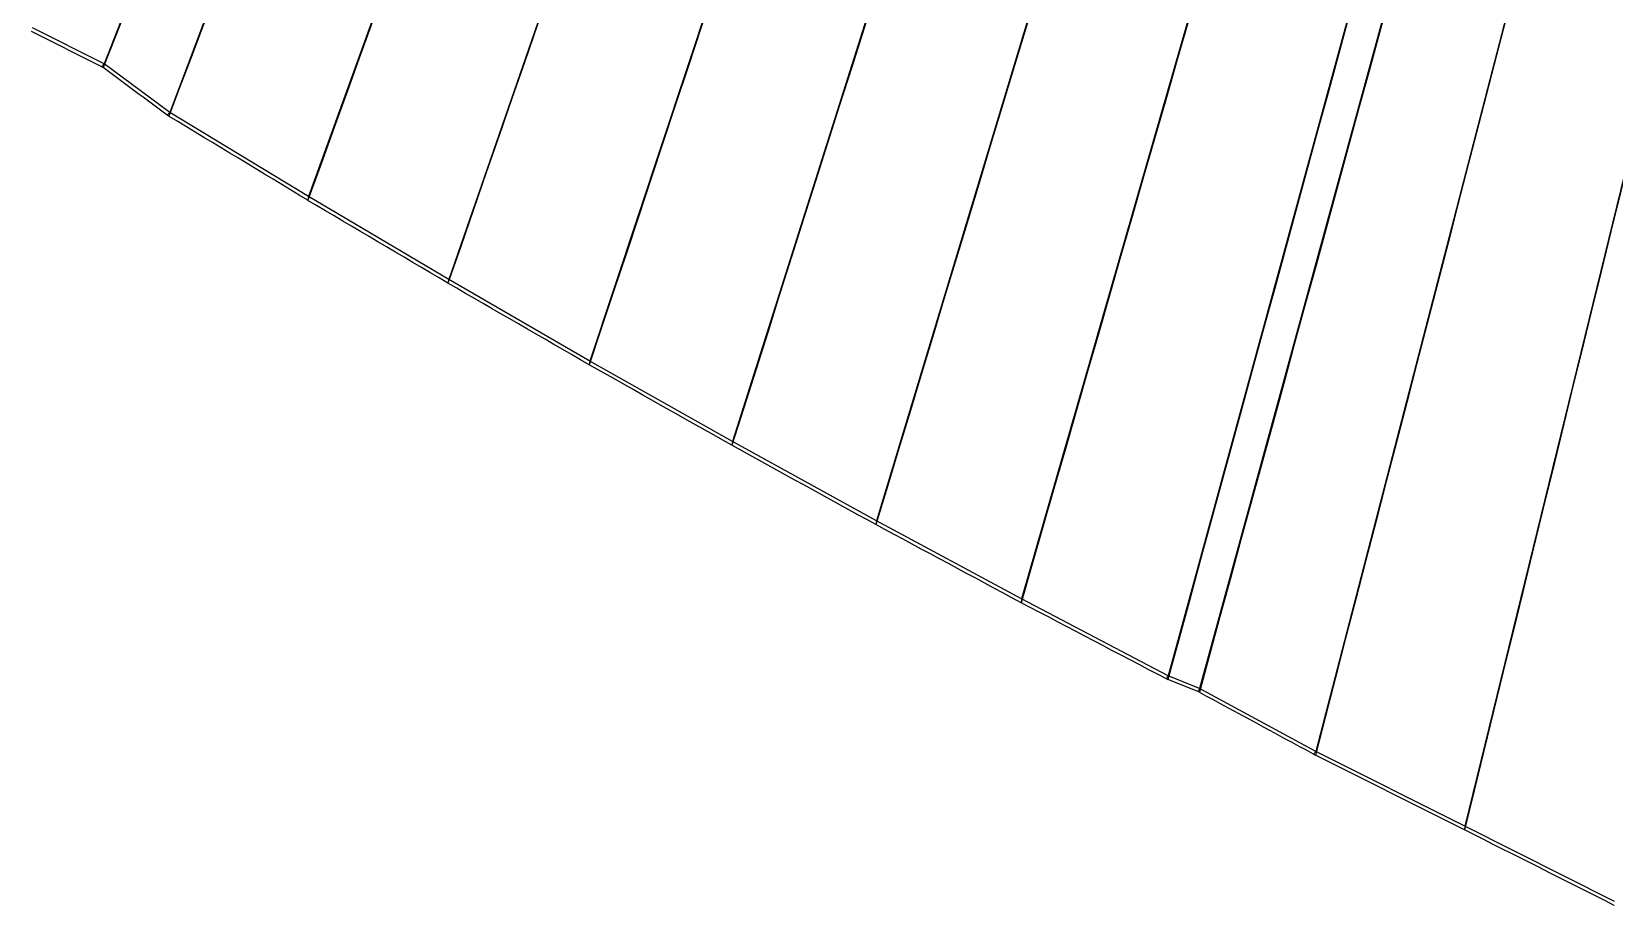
# Model space of a CAD drawing. Header units: metres. Extents: x 225018.4 to 225065.7, y 450831.4 to 450886.9.
# Drawn here: x 225027.186 to 225029.473, y 450839.515 to 450840.778 of the extents above; entities that cross this region are included whole.
import ezdxf

# ---------------------------------------------------------------- set-up
doc = ezdxf.new("R2010")
doc.units = ezdxf.units.M
doc.header["$MEASUREMENT"] = 0
doc.layers.add('사면1', color=7, linetype='Continuous')

msp = doc.modelspace()

# ---------------------------------------------------------------- linework, layer by layer
at = {"layer": '사면1', "color": 53}
for p, q in [((225029.917, 450847.4419, 167.1956), (225027.2905, 450840.732, 171.9994)), ((225029.9336, 450847.4354, 167.1987), (225027.3856, 450840.6614, 172.0236)), ((225029.9336, 450847.4354, 167.1987), (225027.3856, 450840.6614, 172.0236)), ((225030.0584, 450847.3884, 167.2216), (225027.5861, 450840.5399, 172.0757)), ((225030.0584, 450847.3884, 167.2216), (225027.5861, 450840.5399, 172.0757)), ((225030.1838, 450847.3431, 167.2445), (225027.7885, 450840.4201, 172.1283)), ((225030.1838, 450847.3431, 167.2445), (225027.7885, 450840.4201, 172.1283)), ((225030.3099, 450847.2995, 167.2674), (225027.9927, 450840.302, 172.1816)), ((225030.3099, 450847.2995, 167.2674), (225027.9927, 450840.302, 172.1816)), ((225030.4364, 450847.2576, 167.2903), (225028.1988, 450840.1856, 172.2354)), ((225030.4364, 450847.2576, 167.2903), (225028.1988, 450840.1856, 172.2354)), ((225030.5635, 450847.2174, 167.3132), (225028.4067, 450840.0709, 172.2898)), ((225030.5635, 450847.2174, 167.3132), (225028.4067, 450840.0709, 172.2898)), ((225030.6912, 450847.1789, 167.3362), (225028.6165, 450839.958, 172.3448)), ((225030.6912, 450847.1789, 167.3362), (225028.6165, 450839.958, 172.3448)), ((225030.8193, 450847.1421, 167.3591), (225028.8282, 450839.8469, 172.4004)), ((225030.8664, 450847.1292, 167.3674), (225028.8738, 450839.8285, 172.4126)), ((225030.948, 450847.107, 167.382), (225029.0418, 450839.7375, 172.4566)), ((225030.948, 450847.107, 167.382), (225029.0418, 450839.7375, 172.4566)), ((225031.0771, 450847.0736, 167.4049), (225029.2571, 450839.6295, 172.5138)), ((225031.0771, 450847.0736, 167.4049), (225029.2571, 450839.6295, 172.5138)), ((225027.3856, 450840.6614, 172.0236), (225027.2905, 450840.732, 171.9994)), ((225027.3856, 450840.6614, 172.0236), (225027.2905, 450840.732, 171.9994)), ((225027.5861, 450840.5399, 172.0757), (225027.3856, 450840.6614, 172.0236)), ((225027.5861, 450840.5399, 172.0757), (225027.3856, 450840.6614, 172.0236)), ((225027.5861, 450840.5399, 172.0757), (225027.585, 450840.5345, 172.0674)), ((225027.5861, 450840.5399, 172.0757), (225027.585, 450840.5345, 172.0674)), ((225027.7885, 450840.4201, 172.1283), (225027.5861, 450840.5399, 172.0757)), ((225027.7885, 450840.4201, 172.1283), (225027.5861, 450840.5399, 172.0757)), ((225027.7885, 450840.4201, 172.1283), (225027.7874, 450840.4146, 172.12)), ((225027.7885, 450840.4201, 172.1283), (225027.7874, 450840.4146, 172.12)), ((225027.9927, 450840.302, 172.1816), (225027.7885, 450840.4201, 172.1283)), ((225027.9927, 450840.302, 172.1816), (225027.7885, 450840.4201, 172.1283)), ((225027.9927, 450840.302, 172.1816), (225027.9917, 450840.2965, 172.1733)), ((225027.9927, 450840.302, 172.1816), (225027.9917, 450840.2965, 172.1733)), ((225028.1988, 450840.1856, 172.2354), (225027.9927, 450840.302, 172.1816)), ((225028.1988, 450840.1856, 172.2354), (225027.9927, 450840.302, 172.1816)), ((225028.1988, 450840.1856, 172.2354), (225028.1978, 450840.1801, 172.2271)), ((225028.1988, 450840.1856, 172.2354), (225028.1978, 450840.1801, 172.2271)), ((225028.4067, 450840.0709, 172.2898), (225028.1988, 450840.1856, 172.2354)), ((225028.4067, 450840.0709, 172.2898), (225028.1988, 450840.1856, 172.2354)), ((225028.4067, 450840.0709, 172.2898), (225028.4059, 450840.0654, 172.2815)), ((225028.4067, 450840.0709, 172.2898), (225028.4059, 450840.0654, 172.2815)), ((225028.6165, 450839.958, 172.3448), (225028.4067, 450840.0709, 172.2898)), ((225028.6165, 450839.958, 172.3448), (225028.4067, 450840.0709, 172.2898)), ((225028.6165, 450839.958, 172.3448), (225028.6158, 450839.9525, 172.3365)), ((225028.6165, 450839.958, 172.3448), (225028.6158, 450839.9525, 172.3365)), ((225028.8282, 450839.8469, 172.4004), (225028.6165, 450839.958, 172.3448)), ((225028.8282, 450839.8469, 172.4004), (225028.6165, 450839.958, 172.3448)), ((225029.0418, 450839.7375, 172.4566), (225028.8738, 450839.8285, 172.4126)), ((225029.0418, 450839.7375, 172.4566), (225028.8738, 450839.8285, 172.4126)), ((225029.2571, 450839.6295, 172.5138), (225029.0418, 450839.7375, 172.4566)), ((225029.2571, 450839.6295, 172.5138), (225029.0418, 450839.7375, 172.4566)), ((225029.2571, 450839.6295, 172.5138), (225029.2566, 450839.6239, 172.5055)), ((225029.2571, 450839.6295, 172.5138), (225029.2566, 450839.6239, 172.5055)), ((225029.4736, 450839.5203, 172.5735), (225029.2571, 450839.6295, 172.5138)), ((225029.4736, 450839.5203, 172.5735), (225029.2571, 450839.6295, 172.5138))]:
    msp.add_line(p, q, dxfattribs=at)
at = {"layer": '사면1', "color": 53, "extrusion": (0.068393, 0.562918, 0.823678)}
for p, q in [((225029.917, 450847.4419, 167.1956), (225027.2905, 450840.732, 171.9994)), ((225027.2905, 450840.732, 171.9994), (225027.1868, 450840.7839, 171.9725))]:
    msp.add_line(p, q, dxfattribs=at)
at = {"layer": '사면1', "color": 53, "extrusion": (0.008074, 0.567, 0.823678)}
for p, q in [((225030.8193, 450847.1421, 167.3591), (225028.8282, 450839.8469, 172.4004)), ((225030.8664, 450847.1292, 167.3674), (225028.8738, 450839.8285, 172.4126)), ((225028.8738, 450839.8285, 172.4126), (225028.8282, 450839.8469, 172.4004))]:
    msp.add_line(p, q, dxfattribs=at)
at = {"layer": '사면1', "color": 53, "extrusion": (-0.485871, -0.702291, 0.520304)}
for p, q in [((225027.2872, 450840.7277, 171.9905), (225027.1858, 450840.7784, 171.9642)), ((225027.2905, 450840.732, 171.9994), (225027.1868, 450840.7839, 171.9725))]:
    msp.add_line(p, q, dxfattribs=at)
at = {"layer": '사면1', "color": 53, "extrusion": (-0.068393, -0.562918, -0.823678)}
msp.add_line((225027.2872, 450840.7277, 171.9905), (225027.1858, 450840.7784, 171.9642), dxfattribs=at)
at = {"layer": '사면1', "color": 53, "extrusion": (-0.008074, -0.567, -0.823678)}
msp.add_line((225028.8724, 450839.8234, 172.404), (225028.8278, 450839.8413, 172.3921), dxfattribs=at)
at = {"layer": '사면1', "color": 53, "extrusion": (-0.434688, -0.739817, 0.513534)}
for p, q in [((225028.8724, 450839.8234, 172.404), (225028.8278, 450839.8413, 172.3921)), ((225028.8738, 450839.8285, 172.4126), (225028.8282, 450839.8469, 172.4004))]:
    msp.add_line(p, q, dxfattribs=at)
at = {"layer": '사면1', "color": 53}
for points, knots in [([(225029.9163, 450847.4362, 167.1874), (225029.9122, 450847.4256, 167.195), (225029.9083, 450847.4156, 167.2022), (225029.5743, 450846.5636, 167.8122), (225028.6893, 450844.3029, 169.4307), (225028.1936, 450843.0367, 170.3372), (225027.6738, 450841.7088, 171.2878), (225027.2892, 450840.7264, 171.9912)], [-0.041037, -0.041037, -0.041037, -0.041037, 0, 0, 3.25844, 3.25844, 18.618237, 18.618237, 18.618237, 18.618237]), ([(225029.9163, 450847.4362, 167.1874), (225029.9122, 450847.4256, 167.195), (225029.9083, 450847.4156, 167.2022), (225029.5743, 450846.5636, 167.8122), (225028.6893, 450844.3029, 169.4307), (225028.1936, 450843.0367, 170.3372), (225027.6738, 450841.7088, 171.2878), (225027.2892, 450840.7264, 171.9912)], [-0.041037, -0.041037, -0.041037, -0.041037, 0, 0, 3.25844, 3.25844, 18.618237, 18.618237, 18.618237, 18.618237]), ([(225029.933, 450847.4297, 167.1905), (225029.9239, 450847.4055, 167.2077), (225029.9132, 450847.3772, 167.2279), (225029.7815, 450847.0277, 167.4768), (225029.6309, 450846.6276, 167.7619), (225029.1974, 450845.4757, 168.5823), (225028.7143, 450844.1917, 169.4969), (225028.0986, 450842.5552, 170.6626), (225027.7235, 450841.5581, 171.3728), (225027.3842, 450840.6561, 172.0152)], [-3.958707, -3.958707, -3.958707, -3.958707, -3.906943, -3.906943, -3.389589, -3.389589, -1.903992, -1.903992, -0.06156, -0.06156, -0.06156, -0.06156]), ([(225029.933, 450847.4297, 167.1905), (225029.9239, 450847.4055, 167.2077), (225029.9132, 450847.3772, 167.2279), (225029.7815, 450847.0277, 167.4768), (225029.6309, 450846.6276, 167.7619), (225029.1974, 450845.4757, 168.5823), (225028.7143, 450844.1917, 169.4969), (225028.0986, 450842.5552, 170.6626), (225027.7235, 450841.5581, 171.3728), (225027.3842, 450840.6561, 172.0152)], [-3.958707, -3.958707, -3.958707, -3.958707, -3.906943, -3.906943, -3.389589, -3.389589, -1.903992, -1.903992, -0.06156, -0.06156, -0.06156, -0.06156]), ([(225030.0579, 450847.3828, 167.2134), (225029.6535, 450846.2631, 168.007), (225029.2201, 450845.063, 168.8576), (225028.4146, 450842.8322, 170.4388), (225027.9902, 450841.6569, 171.2718), (225027.585, 450840.5345, 172.0674)], [0.087412, 0.087412, 0.087412, 0.087412, 4.297334, 4.297334, 8.591604, 8.591604, 8.591604, 8.591604]), ([(225030.0579, 450847.3828, 167.2134), (225029.6535, 450846.2631, 168.007), (225029.2201, 450845.063, 168.8576), (225028.4146, 450842.8322, 170.4388), (225027.9902, 450841.6569, 171.2718), (225027.585, 450840.5345, 172.0674)], [0.087412, 0.087412, 0.087412, 0.087412, 4.297334, 4.297334, 8.591604, 8.591604, 8.591604, 8.591604]), ([(225030.1834, 450847.3375, 167.2363), (225029.7916, 450846.2059, 168.0346), (225029.3715, 450844.9919, 168.891), (225028.5913, 450842.7376, 170.4813), (225028.1802, 450841.5497, 171.3193), (225027.7874, 450840.4146, 172.12)], [0.087948, 0.087948, 0.087948, 0.087948, 4.324167, 4.324167, 8.646215, 8.646215, 8.646215, 8.646215]), ([(225030.1834, 450847.3375, 167.2363), (225029.7916, 450846.2059, 168.0346), (225029.3715, 450844.9919, 168.891), (225028.5913, 450842.7376, 170.4813), (225028.1802, 450841.5497, 171.3193), (225027.7874, 450840.4146, 172.12)], [0.087948, 0.087948, 0.087948, 0.087948, 4.324167, 4.324167, 8.646215, 8.646215, 8.646215, 8.646215]), ([(225030.3094, 450847.2939, 167.2592), (225029.9306, 450846.1503, 168.0623), (225029.5239, 450844.9227, 168.9244), (225028.7694, 450842.6447, 170.5242), (225028.3716, 450841.4436, 171.3677), (225027.9917, 450840.2965, 172.1733)], [0.088494, 0.088494, 0.088494, 0.088494, 4.349515, 4.349515, 8.697926, 8.697926, 8.697926, 8.697926]), ([(225030.3094, 450847.2939, 167.2592), (225029.9306, 450846.1503, 168.0623), (225029.5239, 450844.9227, 168.9244), (225028.7694, 450842.6447, 170.5242), (225028.3716, 450841.4436, 171.3677), (225027.9917, 450840.2965, 172.1733)], [0.088494, 0.088494, 0.088494, 0.088494, 4.349515, 4.349515, 8.697926, 8.697926, 8.697926, 8.697926]), ([(225030.4361, 450847.252, 167.2821), (225030.0703, 450846.0964, 168.0901), (225029.6773, 450844.8548, 168.9583), (225028.9489, 450842.5534, 170.5676), (225028.5647, 450841.3392, 171.4166), (225028.1978, 450840.1801, 172.2271)], [0.089049, 0.089049, 0.089049, 0.089049, 4.373824, 4.373824, 8.748659, 8.748659, 8.748659, 8.748659]), ([(225030.4361, 450847.252, 167.2821), (225030.0703, 450846.0964, 168.0901), (225029.6773, 450844.8548, 168.9583), (225028.9489, 450842.5534, 170.5676), (225028.5647, 450841.3392, 171.4166), (225028.1978, 450840.1801, 172.2271)], [0.089049, 0.089049, 0.089049, 0.089049, 4.373824, 4.373824, 8.748659, 8.748659, 8.748659, 8.748659]), ([(225030.5633, 450847.2117, 167.305), (225030.2108, 450846.0443, 168.118), (225029.8317, 450844.7888, 168.9923), (225029.1298, 450842.4637, 170.6114), (225028.7593, 450841.2362, 171.4662), (225028.4059, 450840.0654, 172.2815)], [0.089615, 0.089615, 0.089615, 0.089615, 4.39771, 4.39771, 8.798378, 8.798378, 8.798378, 8.798378]), ([(225030.5633, 450847.2117, 167.305), (225030.2108, 450846.0443, 168.118), (225029.8317, 450844.7888, 168.9923), (225029.1298, 450842.4637, 170.6114), (225028.7593, 450841.2362, 171.4662), (225028.4059, 450840.0654, 172.2815)], [0.089615, 0.089615, 0.089615, 0.089615, 4.39771, 4.39771, 8.798378, 8.798378, 8.798378, 8.798378]), ([(225030.691, 450847.1732, 167.3279), (225030.352, 450845.9938, 168.146), (225029.9872, 450844.7246, 169.0264), (225029.3122, 450842.376, 170.6555), (225028.9558, 450841.1358, 171.5157), (225028.6158, 450839.9525, 172.3365)], [0.090194, 0.090194, 0.090194, 0.090194, 4.426507, 4.426507, 8.856798, 8.856798, 8.856798, 8.856798]), ([(225030.691, 450847.1732, 167.3279), (225030.352, 450845.9938, 168.146), (225029.9872, 450844.7246, 169.0264), (225029.3122, 450842.376, 170.6555), (225028.9558, 450841.1358, 171.5157), (225028.6158, 450839.9525, 172.3365)], [0.090194, 0.090194, 0.090194, 0.090194, 4.426507, 4.426507, 8.856798, 8.856798, 8.856798, 8.856798]), ([(225030.8192, 450847.1364, 167.3508), (225030.494, 450845.945, 168.1741), (225030.1438, 450844.6623, 169.0605), (225029.4962, 450842.2897, 170.7001), (225029.1541, 450841.0366, 171.5661), (225028.8278, 450839.8413, 172.3921)], [-9.064819, -9.064819, -9.064819, -9.064819, -4.626267, -4.626267, -0.090734, -0.090734, -0.090734, -0.090734]), ([(225030.8192, 450847.1364, 167.3508), (225030.494, 450845.945, 168.1741), (225030.1438, 450844.6623, 169.0605), (225029.4962, 450842.2897, 170.7001), (225029.1541, 450841.0366, 171.5661), (225028.8278, 450839.8413, 172.3921)], [-9.064819, -9.064819, -9.064819, -9.064819, -4.626267, -4.626267, -0.090734, -0.090734, -0.090734, -0.090734]), ([(225030.8664, 450847.1235, 167.3592), (225030.8632, 450847.112, 167.3672), (225030.8601, 450847.1005, 167.3751), (225030.6162, 450846.2073, 167.9924), (225030.3023, 450845.0577, 168.7868), (225029.5455, 450842.2851, 170.7028), (225029.195, 450841.0011, 171.5901), (225028.8734, 450839.8231, 172.4042)], [-0.043059, -0.043059, -0.043059, -0.043059, 0, 0, 3.295302, 3.295302, 5.76606, 5.76606, 5.76606, 5.76606]), ([(225030.8664, 450847.1235, 167.3592), (225030.8632, 450847.112, 167.3672), (225030.8601, 450847.1005, 167.3751), (225030.6162, 450846.2073, 167.9924), (225030.3023, 450845.0577, 168.7868), (225029.5455, 450842.2851, 170.7028), (225029.195, 450841.0011, 171.5901), (225028.8734, 450839.8231, 172.4042)], [-0.043059, -0.043059, -0.043059, -0.043059, 0, 0, 3.295302, 3.295302, 5.76606, 5.76606, 5.76606, 5.76606]), ([(225030.9479, 450847.1013, 167.3737), (225030.641, 450845.9157, 168.1901), (225030.2911, 450844.5634, 169.1214), (225029.6829, 450842.2127, 170.74), (225029.3509, 450840.9296, 171.6236), (225029.0411, 450839.732, 172.4483)], [-9.088827, -9.088827, -9.088827, -9.088827, -4.699627, -4.699627, -0.091205, -0.091205, -0.091205, -0.091205]), ([(225030.9479, 450847.1013, 167.3737), (225030.641, 450845.9157, 168.1901), (225030.2911, 450844.5634, 169.1214), (225029.6829, 450842.2127, 170.74), (225029.3509, 450840.9296, 171.6236), (225029.0411, 450839.732, 172.4483)], [-9.088827, -9.088827, -9.088827, -9.088827, -4.699627, -4.699627, -0.091205, -0.091205, -0.091205, -0.091205]), ([(225031.0771, 450847.0679, 167.3966), (225030.7799, 450845.8529, 168.2305), (225030.4592, 450844.5419, 169.1302), (225029.8676, 450842.1227, 170.7905), (225029.5546, 450840.8429, 171.6689), (225029.2566, 450839.6239, 172.5055)], [0.091995, 0.091995, 0.091995, 0.091995, 4.506973, 4.506973, 9.022256, 9.022256, 9.022256, 9.022256]), ([(225031.0771, 450847.0679, 167.3966), (225030.7799, 450845.8529, 168.2305), (225030.4592, 450844.5419, 169.1302), (225029.8676, 450842.1227, 170.7905), (225029.5546, 450840.8429, 171.6689), (225029.2566, 450839.6239, 172.5055)], [0.091995, 0.091995, 0.091995, 0.091995, 4.506973, 4.506973, 9.022256, 9.022256, 9.022256, 9.022256]), ([(225027.2905, 450840.732, 171.9994), (225027.2899, 450840.7313, 171.9979), (225027.2894, 450840.7306, 171.9965), (225027.2884, 450840.7292, 171.9936), (225027.2878, 450840.7285, 171.9922), (225027.2873, 450840.7278, 171.9907), (225027.2873, 450840.7278, 171.9906), (225027.2873, 450840.7277, 171.9906), (225027.2872, 450840.7277, 171.9905)], [0, 0, 0, 0, 0.00507958, 0.00507958, 0.01019078, 0.01019078, 0.01019078, 0.01046417, 0.01046417, 0.01046417, 0.01046417]), ([(225027.2905, 450840.732, 171.9994), (225027.2899, 450840.7313, 171.9979), (225027.2894, 450840.7306, 171.9965), (225027.2884, 450840.7292, 171.9936), (225027.2878, 450840.7285, 171.9922), (225027.2873, 450840.7278, 171.9907), (225027.2873, 450840.7278, 171.9906), (225027.2873, 450840.7277, 171.9906), (225027.2872, 450840.7277, 171.9905)], [0, 0, 0, 0, 0.00507958, 0.00507958, 0.01019078, 0.01019078, 0.01019078, 0.01046417, 0.01046417, 0.01046417, 0.01046417]), ([(225027.3856, 450840.6614, 172.0236), (225027.385, 450840.6607, 172.0221), (225027.3843, 450840.6601, 172.0206), (225027.3831, 450840.6589, 172.0177), (225027.3824, 450840.6582, 172.0162), (225027.3818, 450840.6576, 172.0148)], [0, 0, 0, 0, 0.00524326, 0.00524326, 0.01028532, 0.01028532, 0.01028532, 0.01028532]), ([(225027.3856, 450840.6614, 172.0236), (225027.385, 450840.6607, 172.0221), (225027.3843, 450840.6601, 172.0206), (225027.3831, 450840.6589, 172.0177), (225027.3824, 450840.6582, 172.0162), (225027.3818, 450840.6576, 172.0148)], [0, 0, 0, 0, 0.00524326, 0.00524326, 0.01028532, 0.01028532, 0.01028532, 0.01028532]), ([(225027.585, 450840.5344, 172.0674), (225027.585, 450840.5345, 172.0674), (225027.585, 450840.5345, 172.0674), (225027.5849, 450840.5345, 172.0674), (225027.5181, 450840.5749, 172.05), (225027.4513, 450840.6154, 172.0327), (225027.3845, 450840.6559, 172.0153), (225027.3844, 450840.656, 172.0153), (225027.3843, 450840.656, 172.0153), (225027.3842, 450840.6561, 172.0152)], [-0.0000333, -0.0000333, -0.0000333, -0.0000333, 0, 0, 0, 0.2401191, 0.2401191, 0.2401191, 0.2404616, 0.2404616, 0.2404616, 0.2404616]), ([(225027.585, 450840.5344, 172.0674), (225027.585, 450840.5345, 172.0674), (225027.585, 450840.5345, 172.0674), (225027.5849, 450840.5345, 172.0674), (225027.5181, 450840.5749, 172.05), (225027.4513, 450840.6154, 172.0327), (225027.3845, 450840.6559, 172.0153), (225027.3844, 450840.656, 172.0153), (225027.3843, 450840.656, 172.0153), (225027.3842, 450840.6561, 172.0152)], [-0.0000333, -0.0000333, -0.0000333, -0.0000333, 0, 0, 0, 0.2401191, 0.2401191, 0.2401191, 0.2404616, 0.2404616, 0.2404616, 0.2404616]), ([(225027.7874, 450840.4146, 172.12), (225027.7874, 450840.4146, 172.12), (225027.7874, 450840.4147, 172.12), (225027.7874, 450840.4147, 172.12), (225027.7199, 450840.4546, 172.1025), (225027.6525, 450840.4945, 172.0849), (225027.585, 450840.5344, 172.0674), (225027.585, 450840.5345, 172.0674), (225027.585, 450840.5345, 172.0674), (225027.585, 450840.5345, 172.0674)], [-0.0000332, -0.0000332, -0.0000332, -0.0000332, 0, 0, 0, 0.240975, 0.240975, 0.240975, 0.2410083, 0.2410083, 0.2410083, 0.2410083]), ([(225027.7874, 450840.4146, 172.12), (225027.7874, 450840.4146, 172.12), (225027.7874, 450840.4147, 172.12), (225027.7874, 450840.4147, 172.12), (225027.7199, 450840.4546, 172.1025), (225027.6525, 450840.4945, 172.0849), (225027.585, 450840.5344, 172.0674), (225027.585, 450840.5345, 172.0674), (225027.585, 450840.5345, 172.0674), (225027.585, 450840.5345, 172.0674)], [-0.0000332, -0.0000332, -0.0000332, -0.0000332, 0, 0, 0, 0.240975, 0.240975, 0.240975, 0.2410083, 0.2410083, 0.2410083, 0.2410083]), ([(225027.9917, 450840.2965, 172.1733), (225027.9917, 450840.2965, 172.1733), (225027.9917, 450840.2965, 172.1733), (225027.9917, 450840.2965, 172.1733), (225027.9236, 450840.3359, 172.1555), (225027.8555, 450840.3753, 172.1378), (225027.7874, 450840.4146, 172.12), (225027.7874, 450840.4146, 172.12), (225027.7874, 450840.4146, 172.12), (225027.7874, 450840.4147, 172.12)], [-0.0000332, -0.0000332, -0.0000332, -0.0000332, 0, 0, 0, 0.2418458, 0.2418458, 0.2418458, 0.2418791, 0.2418791, 0.2418791, 0.2418791]), ([(225027.9917, 450840.2965, 172.1733), (225027.9917, 450840.2965, 172.1733), (225027.9917, 450840.2965, 172.1733), (225027.9917, 450840.2965, 172.1733), (225027.9236, 450840.3359, 172.1555), (225027.8555, 450840.3753, 172.1378), (225027.7874, 450840.4146, 172.12), (225027.7874, 450840.4146, 172.12), (225027.7874, 450840.4146, 172.12), (225027.7874, 450840.4147, 172.12)], [-0.0000332, -0.0000332, -0.0000332, -0.0000332, 0, 0, 0, 0.2418458, 0.2418458, 0.2418458, 0.2418791, 0.2418791, 0.2418791, 0.2418791]), ([(225028.1978, 450840.1801, 172.2271), (225028.1978, 450840.1801, 172.2271), (225028.1978, 450840.1801, 172.2271), (225028.1978, 450840.1801, 172.2271), (225028.1291, 450840.2189, 172.2092), (225028.0604, 450840.2577, 172.1912), (225027.9917, 450840.2965, 172.1733), (225027.9917, 450840.2965, 172.1733), (225027.9917, 450840.2965, 172.1733), (225027.9917, 450840.2965, 172.1733)], [-0.0000331, -0.0000331, -0.0000331, -0.0000331, 0, 0, 0, 0.2427315, 0.2427315, 0.2427315, 0.2427648, 0.2427648, 0.2427648, 0.2427648]), ([(225028.1978, 450840.1801, 172.2271), (225028.1978, 450840.1801, 172.2271), (225028.1978, 450840.1801, 172.2271), (225028.1978, 450840.1801, 172.2271), (225028.1291, 450840.2189, 172.2092), (225028.0604, 450840.2577, 172.1912), (225027.9917, 450840.2965, 172.1733), (225027.9917, 450840.2965, 172.1733), (225027.9917, 450840.2965, 172.1733), (225027.9917, 450840.2965, 172.1733)], [-0.0000331, -0.0000331, -0.0000331, -0.0000331, 0, 0, 0, 0.2427315, 0.2427315, 0.2427315, 0.2427648, 0.2427648, 0.2427648, 0.2427648]), ([(225028.4059, 450840.0654, 172.2815), (225028.4059, 450840.0654, 172.2815), (225028.4058, 450840.0654, 172.2815), (225028.4058, 450840.0654, 172.2815), (225028.3365, 450840.1036, 172.2634), (225028.2672, 450840.1419, 172.2452), (225028.1979, 450840.1801, 172.2271), (225028.1979, 450840.1801, 172.2271), (225028.1979, 450840.1801, 172.2271), (225028.1979, 450840.1801, 172.2271)], [-0.000033, -0.000033, -0.000033, -0.000033, 0, 0, 0, 0.243632, 0.243632, 0.243632, 0.2436652, 0.2436652, 0.2436652, 0.2436652]), ([(225028.4059, 450840.0654, 172.2815), (225028.4059, 450840.0654, 172.2815), (225028.4058, 450840.0654, 172.2815), (225028.4058, 450840.0654, 172.2815), (225028.3365, 450840.1036, 172.2634), (225028.2672, 450840.1419, 172.2452), (225028.1979, 450840.1801, 172.2271), (225028.1979, 450840.1801, 172.2271), (225028.1979, 450840.1801, 172.2271), (225028.1979, 450840.1801, 172.2271)], [-0.000033, -0.000033, -0.000033, -0.000033, 0, 0, 0, 0.243632, 0.243632, 0.243632, 0.2436652, 0.2436652, 0.2436652, 0.2436652]), ([(225028.6158, 450839.9525, 172.3365), (225028.6158, 450839.9525, 172.3365), (225028.6157, 450839.9525, 172.3365), (225028.6157, 450839.9525, 172.3365), (225028.5458, 450839.9901, 172.3182), (225028.4759, 450840.0278, 172.2998), (225028.4059, 450840.0654, 172.2815), (225028.4059, 450840.0654, 172.2815), (225028.4059, 450840.0654, 172.2815), (225028.4059, 450840.0654, 172.2815)], [-0.000033, -0.000033, -0.000033, -0.000033, 0, 0, 0, 0.2445473, 0.2445473, 0.2445473, 0.2445804, 0.2445804, 0.2445804, 0.2445804]), ([(225028.6158, 450839.9525, 172.3365), (225028.6158, 450839.9525, 172.3365), (225028.6157, 450839.9525, 172.3365), (225028.6157, 450839.9525, 172.3365), (225028.5458, 450839.9901, 172.3182), (225028.4759, 450840.0278, 172.2998), (225028.4059, 450840.0654, 172.2815), (225028.4059, 450840.0654, 172.2815), (225028.4059, 450840.0654, 172.2815), (225028.4059, 450840.0654, 172.2815)], [-0.000033, -0.000033, -0.000033, -0.000033, 0, 0, 0, 0.2445473, 0.2445473, 0.2445473, 0.2445804, 0.2445804, 0.2445804, 0.2445804]), ([(225028.8258, 450839.8422, 172.3917), (225028.7558, 450839.879, 172.3733), (225028.6858, 450839.9157, 172.3549), (225028.6158, 450839.9525, 172.3365), (225028.6158, 450839.9525, 172.3365), (225028.6158, 450839.9525, 172.3365), (225028.6158, 450839.9525, 172.3365)], [0.0019684, 0.0019684, 0.0019684, 0.0019684, 0.2454772, 0.2454772, 0.2454772, 0.2455103, 0.2455103, 0.2455103, 0.2455103]), ([(225028.8258, 450839.8422, 172.3917), (225028.7558, 450839.879, 172.3733), (225028.6858, 450839.9157, 172.3549), (225028.6158, 450839.9525, 172.3365), (225028.6158, 450839.9525, 172.3365), (225028.6158, 450839.9525, 172.3365), (225028.6158, 450839.9525, 172.3365)], [0.0019684, 0.0019684, 0.0019684, 0.0019684, 0.2454772, 0.2454772, 0.2454772, 0.2455103, 0.2455103, 0.2455103, 0.2455103]), ([(225028.8282, 450839.8469, 172.4004), (225028.8278, 450839.8461, 172.399), (225028.8274, 450839.8453, 172.3975), (225028.8266, 450839.8438, 172.3946), (225028.8262, 450839.843, 172.3931), (225028.8258, 450839.8422, 172.3917)], [0, 0, 0, 0, 0.0050908, 0.0050908, 0.01019446, 0.01019446, 0.01019446, 0.01019446]), ([(225028.8282, 450839.8469, 172.4004), (225028.8278, 450839.8461, 172.399), (225028.8274, 450839.8453, 172.3975), (225028.8266, 450839.8438, 172.3946), (225028.8262, 450839.843, 172.3931), (225028.8258, 450839.8422, 172.3917)], [0, 0, 0, 0, 0.0050908, 0.0050908, 0.01019446, 0.01019446, 0.01019446, 0.01019446]), ([(225028.8738, 450839.8285, 172.4126), (225028.8734, 450839.8278, 172.4111), (225028.873, 450839.827, 172.4097), (225028.8722, 450839.8255, 172.4068), (225028.8718, 450839.8248, 172.4054), (225028.8714, 450839.824, 172.404)], [0, 0, 0, 0, 0.005067793, 0.005067793, 0.009916286, 0.009916286, 0.009916286, 0.009916286]), ([(225028.8738, 450839.8285, 172.4126), (225028.8734, 450839.8278, 172.4111), (225028.873, 450839.827, 172.4097), (225028.8722, 450839.8255, 172.4068), (225028.8718, 450839.8248, 172.4054), (225028.8714, 450839.824, 172.404)], [0, 0, 0, 0, 0.005067793, 0.005067793, 0.009916286, 0.009916286, 0.009916286, 0.009916286]), ([(225029.0418, 450839.7375, 172.4566), (225029.0412, 450839.7368, 172.4551), (225029.0407, 450839.7362, 172.4536), (225029.0396, 450839.7348, 172.4506), (225029.039, 450839.7341, 172.4491), (225029.0384, 450839.7334, 172.4476)], [0, 0, 0, 0, 0.00525145, 0.00525145, 0.01027336, 0.01027336, 0.01027336, 0.01027336]), ([(225029.0418, 450839.7375, 172.4566), (225029.0412, 450839.7368, 172.4551), (225029.0407, 450839.7362, 172.4536), (225029.0396, 450839.7348, 172.4506), (225029.039, 450839.7341, 172.4491), (225029.0384, 450839.7334, 172.4476)], [0, 0, 0, 0, 0.00525145, 0.00525145, 0.01027336, 0.01027336, 0.01027336, 0.01027336]), ([(225029.2565, 450839.6239, 172.5055), (225029.2565, 450839.6239, 172.5055), (225029.2565, 450839.6239, 172.5055), (225029.2565, 450839.6239, 172.5055), (225029.1848, 450839.6599, 172.4864), (225029.113, 450839.696, 172.4674), (225029.0412, 450839.732, 172.4483), (225029.0412, 450839.732, 172.4483), (225029.0411, 450839.732, 172.4483), (225029.0411, 450839.732, 172.4483)], [-0.0000327, -0.0000327, -0.0000327, -0.0000327, 0, 0, 0, 0.2476015, 0.2476015, 0.2476015, 0.2477201, 0.2477201, 0.2477201, 0.2477201]), ([(225029.2565, 450839.6239, 172.5055), (225029.2565, 450839.6239, 172.5055), (225029.2565, 450839.6239, 172.5055), (225029.2565, 450839.6239, 172.5055), (225029.1848, 450839.6599, 172.4864), (225029.113, 450839.696, 172.4674), (225029.0412, 450839.732, 172.4483), (225029.0412, 450839.732, 172.4483), (225029.0411, 450839.732, 172.4483), (225029.0411, 450839.732, 172.4483)], [-0.0000327, -0.0000327, -0.0000327, -0.0000327, 0, 0, 0, 0.2476015, 0.2476015, 0.2476015, 0.2477201, 0.2477201, 0.2477201, 0.2477201]), ([(225029.4731, 450839.5147, 172.5653), (225029.4731, 450839.5147, 172.5653), (225029.4731, 450839.5147, 172.5653), (225029.4731, 450839.5147, 172.5653), (225029.4009, 450839.5511, 172.5453), (225029.3288, 450839.5875, 172.5254), (225029.2566, 450839.6239, 172.5055), (225029.2566, 450839.6239, 172.5055), (225029.2566, 450839.6239, 172.5055), (225029.2566, 450839.6239, 172.5055)], [-0.0000324, -0.0000324, -0.0000324, -0.0000324, 0, 0, 0, 0.2497339, 0.2497339, 0.2497339, 0.2497665, 0.2497665, 0.2497665, 0.2497665]), ([(225029.4731, 450839.5147, 172.5653), (225029.4731, 450839.5147, 172.5653), (225029.4731, 450839.5147, 172.5653), (225029.4731, 450839.5147, 172.5653), (225029.4009, 450839.5511, 172.5453), (225029.3288, 450839.5875, 172.5254), (225029.2566, 450839.6239, 172.5055), (225029.2566, 450839.6239, 172.5055), (225029.2566, 450839.6239, 172.5055), (225029.2566, 450839.6239, 172.5055)], [-0.0000324, -0.0000324, -0.0000324, -0.0000324, 0, 0, 0, 0.2497339, 0.2497339, 0.2497339, 0.2497665, 0.2497665, 0.2497665, 0.2497665])]:
    msp.add_open_spline(points, degree=3, knots=knots, dxfattribs=at)
for points in [[(225027.2872, 450840.7277, 171.9905), (225027.2879, 450840.7273, 171.9907), (225027.2885, 450840.7268, 171.991), (225027.2892, 450840.7264, 171.9912)], [(225027.2872, 450840.7277, 171.9905), (225027.2879, 450840.7273, 171.9907), (225027.2885, 450840.7268, 171.991), (225027.2892, 450840.7264, 171.9912)], [(225027.3818, 450840.6576, 172.0148), (225027.3509, 450840.6805, 172.0069), (225027.3201, 450840.7035, 171.9991), (225027.2892, 450840.7264, 171.9912)], [(225027.3818, 450840.6576, 172.0148), (225027.3509, 450840.6805, 172.0069), (225027.3201, 450840.7035, 171.9991), (225027.2892, 450840.7264, 171.9912)], [(225027.3842, 450840.6561, 172.0152), (225027.3834, 450840.6566, 172.0151), (225027.3826, 450840.6571, 172.0149), (225027.3818, 450840.6576, 172.0148)], [(225027.3842, 450840.6561, 172.0152), (225027.3834, 450840.6566, 172.0151), (225027.3826, 450840.6571, 172.0149), (225027.3818, 450840.6576, 172.0148)], [(225028.8258, 450839.8422, 172.3917), (225028.8265, 450839.8419, 172.3918), (225028.8272, 450839.8416, 172.3919), (225028.8278, 450839.8413, 172.3921)], [(225028.8258, 450839.8422, 172.3917), (225028.8265, 450839.8419, 172.3918), (225028.8272, 450839.8416, 172.3919), (225028.8278, 450839.8413, 172.3921)], [(225029.0384, 450839.7334, 172.4476), (225028.9833, 450839.7633, 172.4332), (225028.9282, 450839.7932, 172.4187), (225028.873, 450839.823, 172.4043)], [(225029.0384, 450839.7334, 172.4476), (225028.9833, 450839.7633, 172.4332), (225028.9282, 450839.7932, 172.4187), (225028.873, 450839.823, 172.4043)], [(225029.0384, 450839.7334, 172.4476), (225029.0393, 450839.733, 172.4478), (225029.0402, 450839.7325, 172.4481), (225029.0411, 450839.732, 172.4483)], [(225029.0384, 450839.7334, 172.4476), (225029.0393, 450839.733, 172.4478), (225029.0402, 450839.7325, 172.4481), (225029.0411, 450839.732, 172.4483)]]:
    msp.add_open_spline(points, degree=3, dxfattribs=at)

doc.saveas('drawing.dxf')
